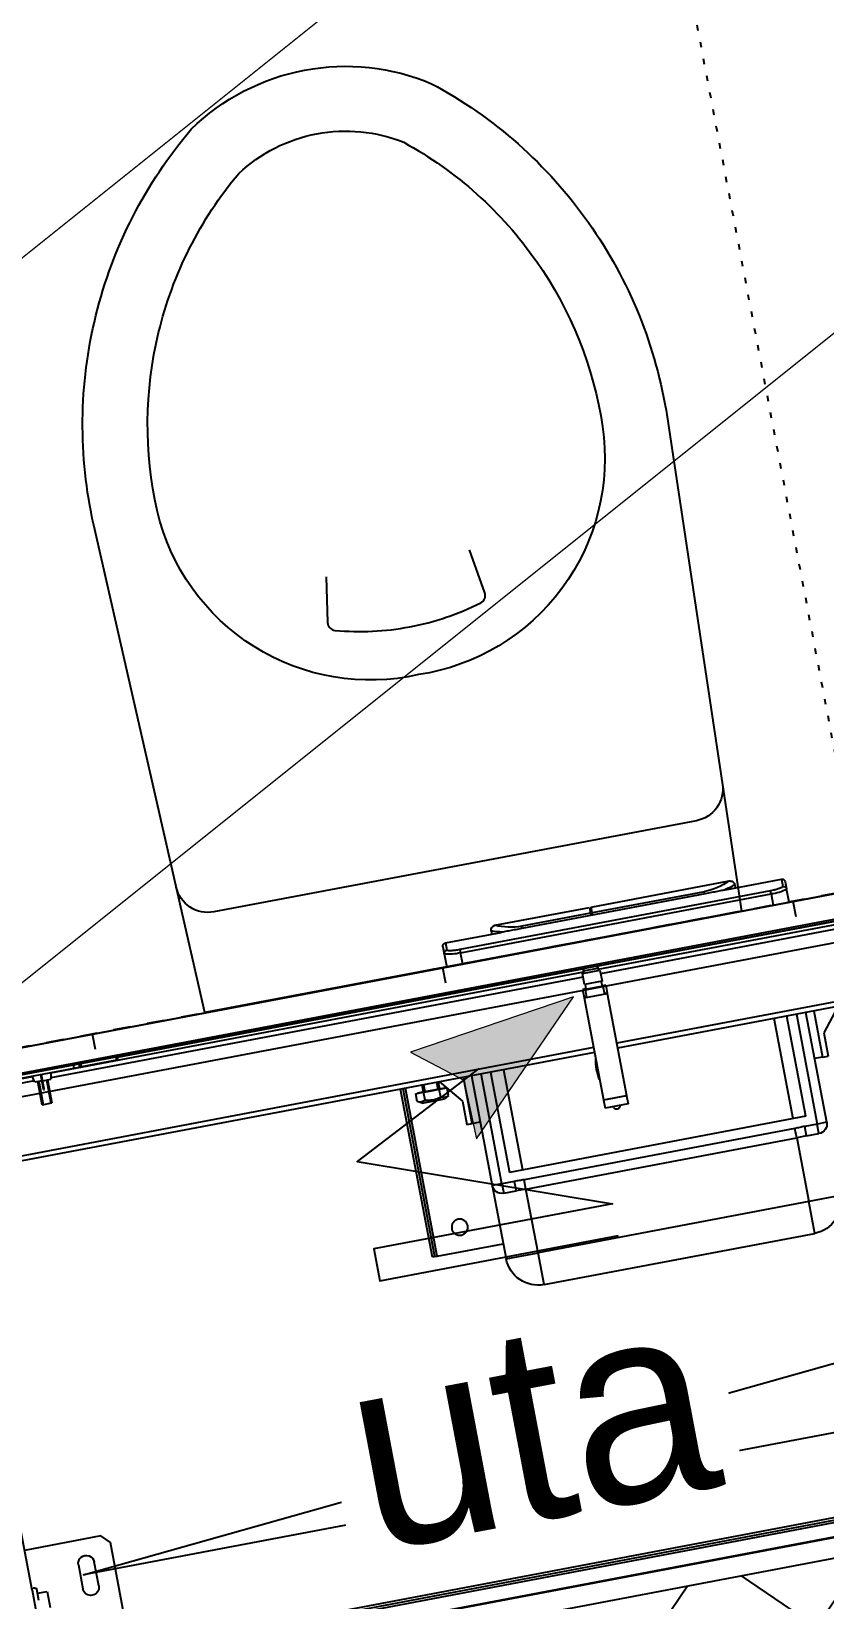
# Model space of a CAD drawing. Header units: centimetres. Extents: x 209280 to 319866, y -365283 to -277503.
# Drawn here: x 221250 to 221740, y -327732 to -326764 of the extents above; entities that cross this region are included whole.
import ezdxf

# ---------------------------------------------------------------- set-up
doc = ezdxf.new("R2010")
doc.units = ezdxf.units.CM
doc.linetypes.add('Style de ligne -1', pattern=[0.41664, 0.20828, -0.20836])
doc.linetypes.add('Style de ligne -5', pattern=[0.20828, 0.069425, -0.138855])
doc.layers.get('0').update_dxf_attribs({"color": 252})
doc.layers.add('3-BAT C-Niveau 1', color=252, linetype='Continuous')
doc.layers.add('prlm-MOD', color=64, linetype='Continuous')
doc.layers.add('prlm-ELEC-CFO', color=1, linetype='Continuous', lineweight=25)
doc.styles.add('prlm-elec-cfo', font='comic.ttf', dxfattribs={"height": 12})

# ---------------------------------------------------------------- blocks, each defined once
blk = doc.blocks.new('MTI900_Alu_390')
at = {"layer": 'prlm-MOD', "color": 1, "linetype": 'Continuous'}
for p, q in [((-4.225, 0), (4.225, 0)), ((-3.96, -0.09), (3.96, -0.09)), ((-4.105, -0.105), (4.105, -0.105)), ((-4.1, -0.12), (4.1, -0.12)), ((-3.775, -0.12), (-3.775, -0.8)), ((-4.305, -0.6), (-4.305, -0.393)), ((-4.215, -0.575), (-4.215, -0.475)), ((-4.275, -0.53), (-4.275, -0.6)), ((-4.275, -0.575), (-4.215, -0.575)), ((-3.995, -0.7), (-3.995, -0.55)), ((-3.895, -0.55), (-3.895, -0.7)), ((-4.305, -0.6), (-4.305, -3.277)), ((-4.285, -0.61), (-4.295, -0.61)), ((-3.825, -0.85), (-4.305, -0.85)), ((-3.775, -0.8), (-3.825, -0.85)), ((-0.85, -1.865), (0.85, -1.865)), ((-0.85, -1.865), (-0.85, -2.065)), ((0.85, -1.865), (0.85, -2.065)), ((-1.05, -2.525), (-1.05, -2.065)), ((-1.05, -2.065), (-0.85, -2.065)), ((0.85, -2.065), (-0.85, -2.065)), ((-0.85, -2.065), (-0.85, -2.465)), ((0.85, -2.465), (0.85, -2.065)), ((1.05, -2.065), (0.85, -2.065)), ((-1.495, -2.16), (-1.495, -3.215)), ((-1.48, -2.16), (-1.495, -2.16)), ((-1.48, -2.16), (-1.48, -3.215)), ((-1.48, -2.16), (-1.465, -2.16)), ((-1.465, -2.16), (-1.05, -2.16)), ((-1.465, -2.16), (-1.465, -3.215)), ((-0.99, -2.465), (-0.9124, -2.465)), ((-0.99, -2.525), (-0.99, -2.465)), ((-0.85, -2.465), (-0.9124, -2.465)), ((-0.9124, -2.525), (-0.9124, -2.465)), ((-0.85, -2.465), (0.85, -2.465)), ((-0.85, -2.465), (-0.85, -2.5242)), ((0.9124, -2.465), (0.85, -2.465)), ((0.85, -2.465), (0.85, -2.5242)), ((0.9124, -2.465), (0.99, -2.465)), ((0.9124, -2.465), (0.9124, -2.525)), ((0.99, -2.465), (0.99, -2.525)), ((-1.05, -3.215), (-1.05, -2.525)), ((-0.99, -2.525), (-1.05, -2.525)), ((-0.99, -2.525), (-0.99, -3.215)), ((-0.9124, -2.525), (-0.99, -2.525)), ((0.93, -2.585), (-0.93, -2.585)), ((-0.93, -3.215), (-0.93, -2.585)), ((0.85, -2.5242), (-0.85, -2.5242)), ((-0.85, -3.215), (-0.85, -2.585)), ((0.85, -2.585), (0.85, -3.215)), ((0.99, -2.525), (0.9124, -2.525)), ((0.93, -2.585), (0.93, -3.215)), ((0.99, -3.215), (0.99, -2.525)), ((1.05, -2.525), (0.99, -2.525)), ((1.05, -2.525), (1.05, -3.215)), ((-0.2775, -2.915), (-0.2775, -2.865)), ((-0.1325, -2.865), (-0.2775, -2.865)), ((-0.1325, -2.915), (-0.1325, -2.865)), ((-1.1342, -2.925), (-1.1, -2.925)), ((-1.1342, -3.0705), (-1.1342, -2.925)), ((-1.1, -2.925), (-1.1, -3.215)), ((-1.1, -2.925), (-1.05, -2.925)), ((-0.1325, -2.915), (-0.2775, -2.915)), ((-0.2775, -2.9175), (-0.2775, -2.915)), ((-0.2775, -2.9175), (-0.1325, -2.9175)), ((-0.2775, -3.5575), (-0.2775, -2.9175)), ((-0.1325, -2.9175), (-0.1325, -2.915)), ((-0.1325, -3.5575), (-0.1325, -2.9175)), ((1.1, -2.925), (1.05, -2.925)), ((1.1, -3.215), (1.1, -2.925)), ((1.1, -2.925), (1.1342, -2.925)), ((1.1342, -3.0705), (1.1342, -2.925)), ((-1.2504, -3.215), (-1.1342, -3.0705)), ((1.2504, -3.215), (1.1342, -3.0705)), ((-1.38, -3.106), (-1.4081, -3.1204)), ((-1.4081, -3.1204), (-1.4081, -3.17)), ((-1.4081, -3.17), (-1.3836, -3.17)), ((-1.395, -3.17), (-1.395, -3.172)), ((-1.395, -3.172), (-1.225, -3.172)), ((-1.3836, -3.17), (-1.3591, -3.17)), ((-1.38, -3.106), (-1.24, -3.106)), ((-1.36, -3.172), (-1.36, -3.215)), ((-1.3591, -3.1204), (-1.3591, -3.17)), ((-1.3591, -3.17), (-1.31, -3.17)), ((-1.3508, -3.215), (-1.3508, -3.172)), ((-1.31, -3.17), (-1.2609, -3.17)), ((-1.2692, -3.215), (-1.2692, -3.172)), ((-1.2609, -3.1204), (-1.2609, -3.17)), ((-1.2609, -3.17), (-1.2364, -3.17)), ((-1.26, -3.215), (-1.26, -3.172)), ((-1.2119, -3.1204), (-1.24, -3.106)), ((-1.2364, -3.17), (-1.2142, -3.17)), ((-1.225, -3.172), (-1.225, -3.17)), ((-1.2119, -3.1204), (-1.2119, -3.1671)), ((-0.2775, -3.215), (-4.0287, -3.215)), ((-0.2775, -3.245), (-4.0274, -3.245)), ((4.0287, -3.215), (-0.1325, -3.215)), ((4.0274, -3.245), (-0.1325, -3.245)), ((-3.685, -3.532), (-3.625, -3.532)), ((-3.685, -3.532), (-3.685, -3.677)), ((-3.6789, -3.677), (-3.6789, -3.532)), ((-3.6311, -3.677), (-3.6311, -3.532)), ((-3.625, -3.677), (-3.625, -3.532)), ((-0.2775, -3.5575), (-0.1325, -3.5575)), ((-0.2775, -3.56), (-0.2775, -3.5575)), ((-0.2775, -3.61), (-0.2775, -3.56)), ((-0.26, -3.56), (-0.2775, -3.56)), ((-0.26, -3.5575), (-0.26, -3.6075)), ((-0.15, -3.6075), (-0.15, -3.5575)), ((-0.1325, -3.56), (-0.15, -3.56)), ((-0.1325, -3.56), (-0.1325, -3.5575)), ((-0.1325, -3.61), (-0.1325, -3.56)), ((-3.705, -3.677), (-3.713, -3.717)), ((-3.66, -3.677), (-3.705, -3.677)), ((-3.66, -3.6225), (-3.655, -3.6225)), ((-3.66, -3.6225), (-3.66, -3.6361)), ((-3.66, -3.6361), (-3.655, -3.6361)), ((-3.66, -3.6361), (-3.66, -3.717)), ((-3.655, -3.6225), (-3.655, -3.6361)), ((-3.655, -3.6361), (-3.655, -3.717)), ((-3.655, -3.677), (-3.605, -3.677)), ((-3.597, -3.717), (-3.605, -3.677)), ((-0.255, -3.61), (-0.2775, -3.61)), ((-0.15, -3.6075), (-0.26, -3.6075)), ((-0.15, -3.6375), (-0.26, -3.6375)), ((-0.26, -3.6375), (-0.26, -3.7075)), ((-0.255, -3.6075), (-0.255, -3.6375)), ((-0.155, -3.6375), (-0.155, -3.6075)), ((-0.1325, -3.61), (-0.155, -3.61)), ((-0.15, -3.7075), (-0.15, -3.6375)), ((-4.375, -3.737), (4.375, -3.737)), ((4.375, -3.747), (-4.375, -3.747)), ((-3.7066, -3.685), (-4.0074, -3.685)), ((-3.935, -3.715), (-3.7126, -3.715)), ((-3.86, -3.717), (-3.45, -3.717)), ((-0.26, -3.685), (-3.6034, -3.685)), ((-3.5974, -3.715), (-0.25, -3.715)), ((-3.45, -3.717), (-3.45, -3.737)), ((-3.45, -3.717), (-3.4168, -3.717)), ((-3.4168, -3.737), (-3.4168, -3.717)), ((-3.4168, -3.717), (-3.4033, -3.717)), ((-3.185, -3.717), (-3.4033, -3.717)), ((-3.4033, -3.717), (-3.4033, -3.737)), ((-3.185, -3.717), (-3.175, -3.717)), ((-3.185, -3.737), (-3.185, -3.717)), ((-3.175, -3.717), (-3.175, -3.737)), ((-3.175, -3.735), (-0.2433, -3.735)), ((-0.26, -3.7075), (-0.15, -3.7075)), ((-0.25, -3.7075), (-0.25, -3.7225)), ((-0.25, -3.7225), (-0.16, -3.7225)), ((-0.1667, -3.735), (3.175, -3.735)), ((-0.16, -3.7225), (-0.16, -3.7075)), ((-0.16, -3.715), (3.5984, -3.715)), ((3.6044, -3.685), (-0.15, -3.685)), ((-4.375, -3.902), (4.375, -3.902)), ((-1.075, -3.9853), (-1.075, -3.902)), ((-0.975, -3.902), (-0.975, -3.973)), ((0.975, -3.973), (0.975, -3.902)), ((1.075, -3.902), (1.075, -3.9853)), ((-1.075, -4.03), (-1.075, -3.9853)), ((-1.055, -4.05), (-1.055, -4.0051)), ((-1.055, -4.05), (-0.706, -4.05)), ((-0.975, -3.973), (0.975, -3.973)), ((-0.975, -3.9928), (-0.975, -3.973)), ((0.975, -3.9928), (-0.975, -3.9928)), ((-0.765, -4.07), (-0.765, -4.05)), ((0.576, -4.0497), (-0.576, -4.0497)), ((-0.574, -4.0497), (-0.574, -4.0634)), ((-0.1416, -4.0634), (-0.574, -4.0634)), ((-0.1416, -4.0634), (-0.1416, -4.0497)), ((-0.1416, -4.1), (-0.1416, -4.0634)), ((-0.1307, -4.0497), (-0.1307, -4.0634)), ((0.574, -4.0634), (-0.1307, -4.0634)), ((-0.1307, -4.0634), (-0.1307, -4.1)), ((0.574, -4.0497), (0.574, -4.0634)), ((0.7037, -4.05), (1.055, -4.05)), ((0.765, -4.07), (0.765, -4.05)), ((0.975, -3.973), (0.975, -3.9928)), ((1.055, -4.05), (1.055, -4.0051)), ((1.075, -4.03), (1.075, -3.9853)), ((-0.735, -4.1), (-0.735, -4.1)), ((-0.735, -4.1), (-0.1416, -4.1)), ((-0.1307, -4.1), (0.735, -4.1)), ((0.735, -4.1), (0.735, -4.1))]:
    blk.add_line(p, q, dxfattribs=at)
at = {"layer": 'prlm-MOD', "color": 1, "ltscale": 50}
for points in [[(-3.3, -3.8058), (-3.3, -3.902)], [(-1.1, -3.8058), (-1.1, -3.902)], [(1.1, -3.8058), (1.1, -3.902)]]:
    blk.add_lwpolyline(points, dxfattribs=at)
at = {"layer": 'prlm-MOD', "color": 1, "linetype": 'Continuous'}
blk.add_circle((-1.295, -2.31), 0.05, dxfattribs=at)
for centre, radius, start, end in [((-3.945, -0.55), 0.05, 0, 180), ((-4.295, -0.6), 0.01, 180, 270), ((-4.285, -0.6), 0.01, 270, 0), ((-3.945, -0.7), 0.05, 180, 0), ((-0.85, -2.065), 0.2, 90, 180), ((0.85, -2.065), 0.2, 0, 90), ((-0.99, -2.525), 0.06, 90, 180), ((0.99, -2.525), 0.06, 0, 90), ((-0.205, -2.865), 0.02, 0, 180), ((0, -3.11), 0.285, 166.82645, 193.17355), ((-1.3836, -3.1624), 0.0487, 59.74223, 120.25777), ((-1.2364, -3.1624), 0.0487, 59.74223, 120.25777), ((-0.235, -3.7225), 0.015, 180, 255.16489), ((-0.175, -3.7225), 0.015, 284.83511, 0), ((-0.9965, -4.212), 0.2399, 84.86995, 109.10907), ((-1.055, -4.03), 0.02, 180, 270), ((-0.5689, -4.6164), 0.5805, 102.58374, 109.74123), ((-0.5689, -4.4578), 0.3944, 90.7355, 114.8981), ((0.5685, -4.4598), 0.3964, 65.16337, 89.20304), ((0.5693, -4.6145), 0.5786, 70.22595, 77.40425), ((0.9987, -4.1937), 0.2219, 69.89148, 96.1295), ((1.055, -4.03), 0.02, 270, 0), ((-0.735, -4.07), 0.03, 180, 270), ((0.735, -4.07), 0.03, 270, 0)]:
    blk.add_arc(centre, radius, start, end, dxfattribs=at)
for centre, major_axis, start_param, end_param in [((-1.055, -3.9853), (0.02, 0), 3.141593, 4.712389), ((1.055, -3.9853), (-0.02, 0), 1.570796, 3.141593)]:
    blk.add_ellipse(centre, major_axis=major_axis, ratio=0.989815, start_param=start_param, end_param=end_param, dxfattribs=at)
for points, knots in [([(-0.85, -2.5242), (-0.8604, -2.5242), (-0.8708, -2.5243), (-0.8916, -2.5247), (-0.902, -2.525), (-0.9124, -2.525)], [0, 0, 0, 0, 0.5, 0.5, 1, 1, 1, 1]), ([(0.9124, -2.525), (0.902, -2.525), (0.8916, -2.5247), (0.8708, -2.5243), (0.8604, -2.5242), (0.85, -2.5242)], [0, 0, 0, 0, 0.5, 0.5, 1, 1, 1, 1]), ([(-1.3591, -3.1204), (-1.3511, -3.1183), (-1.343, -3.1166), (-1.3306, -3.1149), (-1.3265, -3.1144), (-1.3182, -3.1138), (-1.3141, -3.1137), (-1.3017, -3.1137), (-1.2935, -3.1143), (-1.2772, -3.1166), (-1.269, -3.1183), (-1.2609, -3.1204)], [0, 0, 0, 0, 0.25, 0.25, 0.375, 0.375, 0.5, 0.5, 0.75, 0.75, 1, 1, 1, 1]), ([(-0.975, -3.9928), (-0.9803, -3.9928), (-0.9856, -3.9929), (-0.996, -3.9932), (-1.0011, -3.9934), (-1.0083, -3.9939), (-1.0107, -3.9941), (-1.0153, -3.9945), (-1.0176, -3.9947), (-1.0241, -3.9955), (-1.0281, -3.996), (-1.0355, -3.9972), (-1.0388, -3.9978), (-1.0446, -3.9991), (-1.047, -3.9998), (-1.05, -4.0009), (-1.0509, -4.0013), (-1.0524, -4.0021), (-1.053, -4.0024), (-1.0545, -4.0036), (-1.055, -4.0043), (-1.055, -4.0051)], [0, 0, 0, 0, 0.125, 0.125, 0.25, 0.25, 0.3125, 0.3125, 0.375, 0.375, 0.5, 0.5, 0.625, 0.625, 0.75, 0.75, 0.8125, 0.8125, 0.875, 0.875, 1, 1, 1, 1]), ([(-0.576, -4.0497), (-0.5891, -4.0497), (-0.6021, -4.0497), (-0.6211, -4.0498), (-0.6274, -4.0498), (-0.6399, -4.0498), (-0.6461, -4.0498), (-0.6642, -4.0499), (-0.6756, -4.0499), (-0.6918, -4.05), (-0.6971, -4.05), (-0.7038, -4.05), (-0.7053, -4.05), (-0.7068, -4.05)], [0, 0, 0, 0, 0.125, 0.125, 0.1875, 0.1875, 0.25, 0.25, 0.375, 0.375, 0.4375, 0.4375, 0.4568651, 0.4568651, 0.4568651, 0.4568651]), ([(0.7055, -4.05), (0.6995, -4.05), (0.6933, -4.05), (0.6813, -4.05), (0.6756, -4.0499), (0.6642, -4.0499), (0.6524, -4.0499), (0.6402, -4.0498), (0.6278, -4.0498), (0.6214, -4.0498), (0.6021, -4.0497), (0.5891, -4.0497), (0.576, -4.0497)], [0.5494968, 0.5494968, 0.5494968, 0.5494968, 0.625, 0.625, 0.6875, 0.6875, 0.75, 0.8125, 0.8125, 0.875, 0.875, 1, 1, 1, 1]), ([(1.055, -4.0051), (1.055, -4.0043), (1.0545, -4.0036), (1.053, -4.0024), (1.0523, -4.002), (1.0508, -4.0013), (1.0491, -4.0006), (1.0469, -3.9998), (1.0444, -3.9991), (1.0431, -3.9988), (1.0387, -3.9978), (1.0354, -3.9971), (1.0299, -3.9963), (1.028, -3.996), (1.0239, -3.9955), (1.0218, -3.9952), (1.0153, -3.9945), (1.0107, -3.9941), (1.0034, -3.9936), (1.0009, -3.9935), (0.9958, -3.9932), (0.9933, -3.9931), (0.9856, -3.9929), (0.9803, -3.9928), (0.975, -3.9928)], [0, 0, 0, 0, 0.125, 0.125, 0.1875, 0.1875, 0.25, 0.3125, 0.3125, 0.375, 0.375, 0.5, 0.5, 0.5625, 0.5625, 0.625, 0.625, 0.75, 0.75, 0.8125, 0.8125, 0.875, 0.875, 1, 1, 1, 1])]:
    blk.add_open_spline(points, degree=3, knots=knots, dxfattribs=at)
blk = doc.blocks.new('xi.uta')
at = {"layer": 'prlm-ELEC-CFO', "lineweight": 5}
blk.add_hatch(color=0, dxfattribs=at).paths.add_polyline_path([(-3, 6), (-0.103, 3.699), (0, 0), (7.5, 7.5)])
at = {"layer": 'prlm-ELEC-CFO', "color": 0, "lineweight": 5, "flags": 128}
blk.add_lwpolyline([(-3, 6), (-0.103, 3.699), (0, 0), (7.5, 7.5)], close=True, dxfattribs=at)
at = {"layer": 'prlm-ELEC-CFO', "color": 0}
blk.add_lwpolyline([(0.955, 4.227), (-7.5, 0), (7.5, -5.5), (-7.5, -5.5), (-7.5, -7.5), (7.5, -7.5)], dxfattribs=at)

msp = doc.modelspace()

# ---------------------------------------------------------------- hatches: boundary and pattern name
at = {"linetype": 'Continuous'}
h = msp.add_hatch(dxfattribs=at)
h.set_pattern_fill('02_ISOLANT', color=256, scale=10, angle=10.723595, style=0, pattern_type=2)
h.set_pattern_definition([(55.723595, (88960.93, 134700.79), (-66.106423, 45.054865), []), (145.723595, (88960.93, 134700.79), (45.054865, 66.106423), [])])
h.paths.add_polyline_path([(221211.087, -327807.689), (221262.506, -327842.733), (222190.971, -327666.902), (222139.552, -327631.857)])
at = {"layer": '3-BAT C-Niveau 1', "linetype": 'Continuous', "lineweight": 18}
h = msp.add_hatch(dxfattribs=at)
h.set_pattern_fill('BA 13', color=256, scale=10, style=0, pattern_type=2)
h.set_pattern_definition([(218.65981, (88960.93, 134700.8), (-199.24783, 287.75041), [])])
h.paths.add_polyline_path([(222031.435, -324428.275), (222292.443, -325799.412), (222241.191, -325809.114), (222250.48, -325858.234), (222301.941, -325848.498), (222547.369, -327144.463), (221172.138, -327404.902), (220926.841, -326108.912), (221317.097, -326035.023), (221307.788, -325985.864), (220868.735, -326069.027), (221285.582, -328270.918), (220183.469, -328479.535), (220174.493, -328432.177), (220174.464, -328432.23), (219925.543, -327120.602), (219267.611, -327245.2), (219070.008, -326201.717), (219727.998, -326077.121), (219505.36, -324905.982)])

# ---------------------------------------------------------------- linework, layer by layer
at = {"linetype": 'Continuous'}
for p, q in [((221195.895, -327797.335), (222124.36, -327621.503)), ((221211.087, -327807.689), (222139.552, -327631.857)), ((221211.087, -327807.689), (222139.552, -327631.857))]:
    msp.add_line(p, q, dxfattribs=at)
at = {"linetype": 'Continuous', "lineweight": 25}
msp.add_line((221195.895, -327797.335), (222124.36, -327621.503), dxfattribs=at)
at = {"linetype": 'Style de ligne -5', "ltscale": 50.8, "flags": 128}
msp.add_lwpolyline([(221520.052, -326015.908), (222306.081, -325867.051), (222547.974, -327144.348), (221761.945, -327293.205)], close=True, dxfattribs=at)
at = {"linetype": 'Continuous', "flags": 128}
for points in [[(221688.405, -327307.168), (221357.166, -327369.755), (221288.724, -327068.932, -0.1163337), (221290.042, -326939.639, -0.1161438), (221348.909, -326824.61, -0.147727), (221418.863, -326788.188, -0.1477247), (221497.106, -326796.559), (221497.185, -326796.593, -0.1167305), (221593.965, -326882.213, -0.1159524), (221642.465, -327002.093)], [(221489.341, -327161.189), (221489.201, -327161.22, -0.1979918), (221387.676, -327143.965, -0.1980808), (221327.849, -327060.013, -0.1149194), (221328.764, -326950.132), (221328.78, -326950.064, -0.1155257), (221378.194, -326851.948, -0.1427776), (221426.29, -326827.493, -0.1427776), (221479.993, -326832.713, -0.1148317), (221561.732, -326905.939), (221561.84, -326906.093, -0.1153682), (221602.686, -327008.083, -0.1980808), (221577.615, -327108.076, -0.1980227), (221489.341, -327161.189)]]:
    msp.add_lwpolyline(points, format="xyb", close=True, dxfattribs=at)
for points in [[(221432.146, -327100.859), (221433.002, -327129.091, 0.1920319), (221434.425, -327132.368), (221434.438, -327132.381), (221434.451, -327132.395, 0.1874633), (221437.579, -327133.925, 0.0696874), (221483.669, -327131.729), (221483.771, -327131.71, 0.0696875), (221527.488, -327116.937, 0.1761802), (221529.918, -327114.402), (221529.948, -327114.335, 0.1807304), (221529.999, -327110.8), (221529.986, -327110.766), (221520.581, -327084.149)], [(221676.63, -327228.689), (221676.636, -327228.732, -0.193855), (221673.18, -327243.284), (221673.101, -327243.393, -0.1921428), (221660.561, -327251.367), (221362.829, -327307.623), (221362.792, -327307.63, -0.1943573), (221348.131, -327304.701, -0.193855), (221339.603, -327292.414), (221339.594, -327292.372)]]:
    msp.add_lwpolyline(points, format="xyb", dxfattribs=at)
at = {"linetype": 'Continuous', "lineweight": 18, "flags": 128}
msp.add_lwpolyline([(222697.677, -327932.253), (221321.689, -328192.835), (221172.46, -327404.841), (222548.448, -327144.258)], close=True, dxfattribs=at)
at = {"linetype": 'Continuous', "flags": 128}
for points in [[(222051.793, -327238.314), (222057.375, -327267.79), (221178.042, -327434.317), (221172.46, -327404.841)], [(222020.209, -327340.251), (222063.513, -327568.918), (221282.434, -327716.837), (221979.978, -327520.14)]]:
    msp.add_lwpolyline(points, close=True, dxfattribs=at)
at = {"layer": '3-BAT C-Niveau 1', "linetype": 'Style de ligne -1', "ltscale": 50.8, "flags": 128}
msp.add_lwpolyline([(222031.435, -324428.275), (222292.443, -325799.412), (222241.191, -325809.114), (222250.48, -325858.234), (222301.941, -325848.498), (222547.369, -327144.463), (221172.138, -327404.902), (220926.841, -326108.912), (221317.097, -326035.023), (221307.788, -325985.864), (220868.735, -326069.027), (221285.582, -328270.918), (220183.469, -328479.535), (220174.493, -328432.177), (220174.464, -328432.23), (219925.543, -327120.602), (219267.611, -327245.2), (219070.008, -326201.717), (219727.998, -326077.121), (219505.36, -324905.982)], close=True, dxfattribs=at)

# ---------------------------------------------------------------- block references
at = {"layer": 'prlm-MOD', "xscale": -99.99999999999972, "yscale": 99.99999999999974, "zscale": 99.99999999999964, "rotation": 190.7237167511636}
msp.add_blockref('MTI900_Alu_390', (221684.788, -327705.087), dxfattribs=at)

# ---------------------------------------------------------------- next in the draw order: texts
at = {"layer": 'prlm-ELEC-CFO', "lineweight": 20, "insert": (221558.27, -327623.843), "char_height": 120, "attachment_point": 5, "rotation": 10.723601, "line_spacing_factor": 0.8, "style": 'prlm-elec-cfo', "bg_fill": 3, "box_fill_scale": 1.1, "bg_fill_color": 256, "bg_fill_transparency": 0}
msp.add_mtext('uta', dxfattribs=at)

# ---------------------------------------------------------------- next in the draw order: block references
at = {"layer": 'prlm-ELEC-CFO', "xscale": 10, "yscale": 10, "zscale": 10, "rotation": 10.72360141139323}
msp.add_blockref('xi.uta', (221524.907, -327447.668), dxfattribs=at)

doc.saveas('drawing.dxf')
